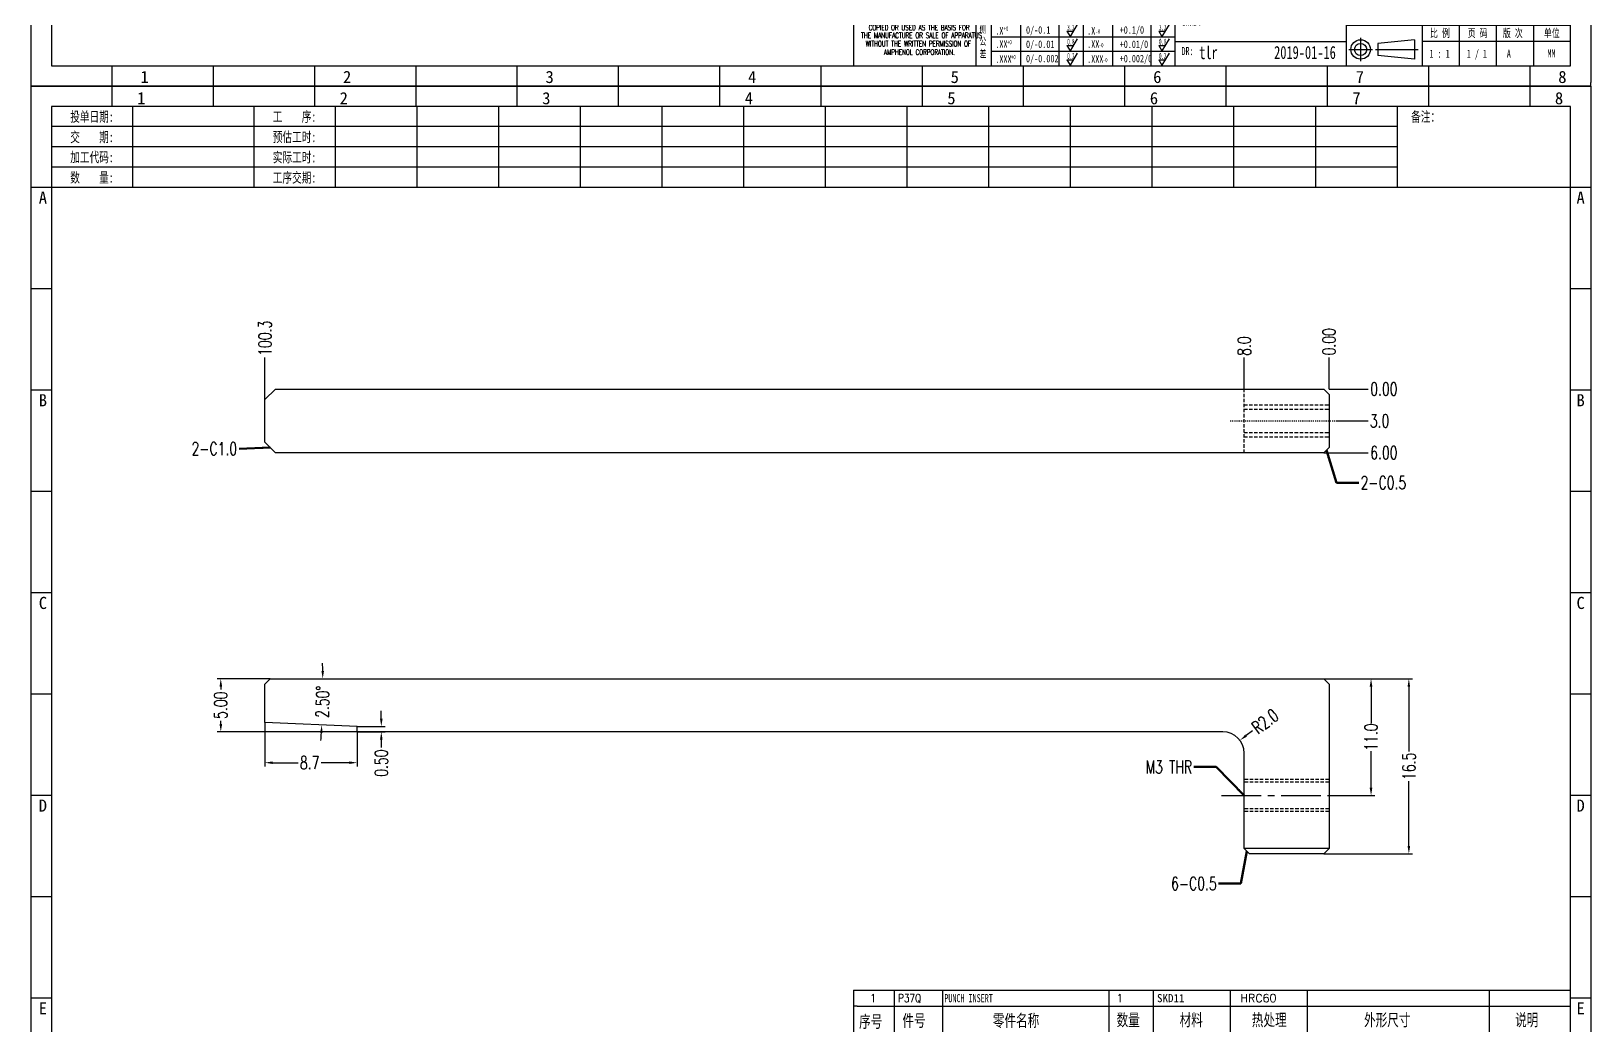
# Model space of a CAD drawing. Header units: millimetres. Extents: x -2852 to 5627, y -2271 to 1849.
# Drawn here: x -622.1 to -475.1, y -883.1 to -789.4 of the extents above; entities that cross this region are included whole.
import ezdxf
from ezdxf.enums import TextEntityAlignment as Align

# ---------------------------------------------------------------- set-up
doc = ezdxf.new("R2010")
doc.units = ezdxf.units.MM
doc.header["$PDSIZE"] = 3
doc.linetypes.add('CENTER2', pattern=[1.125, 0.75, -0.125, 0.125, -0.125])
doc.linetypes.add('DASHED2', pattern=[9.525, 6.35, -3.175])
for name, color, linetype in [('1', 7, 'Continuous'), ('11', 4, 'DASHED2'), ('41', 1, 'Continuous'), ('51', 1, 'CENTER2')]:
    doc.layers.add(name, color=color, linetype=linetype)
doc.styles.add('CH', font='仿宋_GB2312_0.ttf')
doc.styles.add('jet02', font='simplex.shx', dxfattribs={"width": 0.7})
doc.styles.add('SIMPLEX', font='SIMPLEX')
doc.styles.get("Standard").update_dxf_attribs({"font": '仿宋_GB2312_0.ttf', "width": 0.7})
doc.styles.add('TEXTSTYLE_1', font='TRIUMB.TTF')
doc.styles.add('TEXTSTYLE_2', font='TRIUM.TTF')
doc.styles.add('tk', font='', dxfattribs={"width": 0.7})
doc.styles.add('tk 2', font='仿宋_GB2312_0.ttf', dxfattribs={"width": 0.65})
doc.styles.add('tk 4', font='simplex.shx', dxfattribs={"width": 0.65, "bigfont": 'bigfont.shx'})
doc.styles.get('tk').set_extended_font_data('NSimSun')
doc.dimstyles.new('jet02', dxfattribs={"dimtxt": 3.5, "dimasz": 2.1, "dimexe": 1, "dimexo": 0, "dimgap": 0.5, "dimtad": 0, "dimtoh": 1, "dimdec": 3, "dimzin": 9, "dimdsep": 46, "dimtxsty": 'jet02', "dimcen": 0, "dimclrt": 256, "dimazin": 2, "dimtfac": 1, "dimtdec": 3, "dimtofl": 0, "dimtmove": 0, "dimatfit": 1, "dimfxl": 0, "dimarcsym": 0})

# ---------------------------------------------------------------- blocks, each defined once
blk = doc.blocks.new('A3-N')
at = {"layer": '1', "color": 1}
for p, q in [((0, 0), (0, 296.73)), ((0, 296.73), (420, 296.73)), ((21.82, 291.27), (21.82, 296.73)), ((49.09, 291.27), (49.09, 296.73)), ((76.36, 291.27), (76.36, 296.73)), ((103.64, 291.27), (103.64, 296.73)), ((103.64, 291.27), (103.64, 296.73)), ((103.64, 291.27), (103.64, 296.73)), ((130.91, 291.27), (130.91, 296.73)), ((158.18, 291.27), (158.18, 296.73)), ((185.45, 291.27), (185.45, 296.73)), ((212.73, 291.27), (212.73, 296.73)), ((240, 291.27), (240, 296.73)), ((267.27, 291.27), (267.27, 296.73)), ((294.55, 291.27), (294.55, 296.73)), ((321.82, 291.27), (321.82, 296.73)), ((349.09, 291.27), (349.09, 296.73)), ((376.36, 291.27), (376.36, 296.73)), ((403.64, 291.27), (403.64, 296.73)), ((420, 296.73), (420, 1)), ((5.45, 269.45), (0, 269.45)), ((420, 269.45), (414.55, 269.45)), ((5.45, 242.18), (0, 242.18)), ((420, 242.18), (414.55, 242.18)), ((5.45, 214.91), (0, 214.91)), ((420, 214.91), (414.55, 214.91)), ((5.45, 187.64), (0, 187.64)), ((420, 187.64), (414.55, 187.64)), ((5.45, 160.36), (0, 160.36)), ((420, 160.36), (414.55, 160.36)), ((5.45, 133.09), (0, 133.09)), ((420, 133.09), (414.55, 133.09)), ((5.45, 105.82), (0, 105.82)), ((420, 105.82), (414.55, 105.82)), ((5.45, 78.55), (0, 78.55)), ((420, 78.55), (414.55, 78.55)), ((5.45, 51.27), (0, 51.27)), ((420, 51.27), (414.55, 51.27)), ((222.45, 49.09), (221.45, 49.09)), ((221.45, 49.09), (221.45, 40.36)), ((222.45, 49.09), (414.55, 49.09)), ((232.36, 49.09), (232.36, 40.36)), ((245.45, 49.09), (245.45, 40.36)), ((290.18, 49.09), (290.18, 40.36)), ((302.18, 49.09), (302.18, 40.36)), ((322.91, 49.09), (322.91, 40.36)), ((343.64, 49.09), (343.64, 40.36)), ((392.73, 40.36), (392.73, 49.09)), ((258.55, 40.36), (258.55, 5.44)), ((266.45, 40.36), (266.45, 5.44)), ((276.78, 40.36), (276.78, 5.45)), ((291.18, 40.36), (291.18, 5.45)), ((301.51, 40.37), (301.51, 5.46)), ((308.01, 40.36), (308.01, 5.45)), ((354.09, 40.36), (354.09, 5.45)), ((308.01, 32.39), (258.55, 32.39)), ((308.01, 28.54), (258.55, 28.54)), ((414.55, 27.27), (308.01, 27.27)), ((5.45, 24), (0, 24)), ((308.01, 24.69), (258.55, 24.69)), ((420, 24), (414.55, 24)), ((308.01, 16.99), (258.55, 16.99)), ((354.09, 19.63), (308.01, 19.63)), ((308.01, 13.14), (258.55, 13.14)), ((414.55, 16.36), (354.09, 16.36)), ((374.55, 16.36), (374.55, 5.45)), ((384.55, 16.36), (384.55, 5.45)), ((394.55, 16.36), (394.55, 5.45)), ((404.55, 16.36), (404.55, 5.45)), ((308.01, 9.29), (258.55, 9.29)), ((308.01, 11.99), (354.09, 11.99)), ((372.51, 12.49), (362.69, 11.5)), ((362.69, 11.5), (362.69, 8.23)), ((372.51, 12.49), (372.51, 7.25)), ((414.55, 12), (374.55, 12)), ((21.82, 0), (21.82, 5.45)), ((49.09, 0), (49.09, 5.45)), ((76.36, 0), (76.36, 5.45)), ((103.64, 0), (103.64, 5.45)), ((130.91, 0), (130.91, 5.45)), ((158.18, 0), (158.18, 5.45)), ((185.45, 0), (185.45, 5.45)), ((212.73, 0), (212.73, 5.45)), ((240, 0), (240, 5.45)), ((267.27, 0), (267.27, 5.45)), ((294.55, 0), (294.55, 5.45)), ((321.82, 0), (321.82, 5.45)), ((349.09, 0), (349.09, 5.45)), ((372.51, 7.25), (362.69, 8.23)), ((376.36, 0), (376.36, 5.45)), ((403.64, 0), (403.64, 5.45)), ((1, 0), (0, 0)), ((420, 0), (1, 0)), ((420, 0), (420, 1))]:
    blk.add_line(p, q, dxfattribs=at)
at = {"layer": '1'}
for p, q in [((414.55, 278.18), (414.55, 284.73)), ((221.45, 40.36), (221.45, 5.45)), ((221.45, 40.36), (414.55, 40.36)), ((221.45, 40.36), (414.55, 40.36)), ((254.41, 40.36), (254.41, 5.45)), ((283.28, 40.36), (283.28, 5.45)), ((308.01, 36.24), (258.55, 36.24)), ((222.08, 28.67), (254.12, 28.67)), ((308.01, 20.84), (254.41, 20.84))]:
    blk.add_line(p, q, dxfattribs=at)
at = {"layer": '1', "color": 1, "ltscale": 0.05}
for p, q in [((278.93, 34.04), (279.79, 32.56)), ((278.93, 34.04), (280.65, 34.04)), ((281.68, 35.84), (279.79, 32.56)), ((303.66, 34.05), (304.52, 32.56)), ((303.66, 34.05), (305.38, 34.05)), ((306.41, 35.84), (304.52, 32.56)), ((278.93, 30.19), (279.79, 28.71)), ((278.93, 30.19), (280.65, 30.19)), ((281.68, 31.99), (279.79, 28.71)), ((303.66, 30.2), (305.38, 30.2)), ((303.66, 30.2), (304.52, 28.71)), ((306.41, 31.99), (304.52, 28.71)), ((278.93, 26.34), (279.79, 24.86)), ((278.93, 26.34), (280.65, 26.34)), ((281.68, 28.14), (279.79, 24.86)), ((303.66, 26.35), (304.52, 24.86)), ((303.66, 26.35), (305.38, 26.35)), ((306.41, 28.14), (304.52, 24.86)), ((278.93, 22.49), (280.65, 22.49)), ((278.93, 22.49), (279.79, 21.01)), ((281.68, 24.29), (279.79, 21.01)), ((303.66, 22.5), (305.38, 22.5)), ((303.66, 22.5), (304.52, 21.01)), ((306.41, 24.29), (304.52, 21.01)), ((278.93, 18.66), (279.79, 17.17)), ((278.93, 18.66), (280.65, 18.66)), ((281.68, 20.45), (279.79, 17.17)), ((303.66, 18.66), (304.52, 17.18)), ((303.66, 18.66), (305.38, 18.66)), ((306.41, 20.46), (304.52, 17.18)), ((278.93, 14.81), (280.65, 14.81)), ((278.93, 14.81), (279.79, 13.32)), ((281.68, 16.6), (279.79, 13.32)), ((281.68, 12.75), (279.79, 9.47)), ((303.66, 14.81), (305.38, 14.81)), ((303.66, 14.81), (304.52, 13.33)), ((306.41, 16.61), (304.52, 13.33)), ((306.41, 12.76), (304.52, 9.48)), ((278.93, 10.96), (279.79, 9.47)), ((278.93, 10.96), (280.65, 10.96)), ((281.68, 8.9), (279.79, 5.62)), ((303.66, 10.96), (304.52, 9.48)), ((303.66, 10.96), (305.38, 10.96)), ((306.41, 8.91), (304.52, 5.63)), ((278.93, 7.11), (279.79, 5.62)), ((278.93, 7.11), (280.65, 7.11)), ((303.66, 7.11), (305.38, 7.11)), ((303.66, 7.11), (304.52, 5.63))]:
    blk.add_line(p, q, dxfattribs=at)
at = {"layer": '1', "color": 1, "ltscale": 0.1}
for p, q in [((358.01, 13.02), (358.01, 6.71)), ((354.86, 9.87), (361.17, 9.87)), ((362.03, 9.87), (373.54, 9.87))]:
    blk.add_line(p, q, dxfattribs=at)
at = {"layer": '1'}
blk.add_lwpolyline([(221.45, 5.45), (414.55, 5.45), (414.55, 291.27), (5.45, 291.27), (5.45, 5.45), (414.55, 5.45)], dxfattribs=at)
at = {"layer": '1', "color": 7, "linetype": 'Continuous', "const_width": 0.123}
blk.add_lwpolyline([(223.11, 34.74), (252.6, 34.76)], dxfattribs=at)
at = {"layer": '1', "color": 1}
for radius in [2.62, 1.64]:
    blk.add_circle((358.01, 9.87), radius, dxfattribs=at)
at = {"layer": '41'}
for p, q in [((27.27, 291.27), (27.27, 269.45)), ((60, 291.27), (60, 269.45)), ((81.82, 291.27), (81.82, 269.45)), ((103.82, 291.27), (103.82, 269.45)), ((125.82, 291.27), (125.82, 269.45)), ((147.82, 291.27), (147.82, 269.45)), ((169.82, 291.27), (169.82, 269.45)), ((191.82, 291.27), (191.82, 269.45)), ((213.82, 291.27), (213.82, 269.45)), ((235.82, 291.27), (235.82, 269.45)), ((257.82, 291.27), (257.82, 269.45)), ((279.82, 291.27), (279.82, 269.45)), ((301.82, 291.27), (301.82, 269.45)), ((323.82, 291.27), (323.82, 269.45)), ((345.82, 291.27), (345.82, 269.45)), ((367.82, 291.27), (367.82, 269.45)), ((367.82, 285.82), (5.45, 285.82)), ((367.82, 280.36), (5.45, 280.36)), ((367.82, 274.91), (5.45, 274.91)), ((414.55, 269.45), (5.45, 269.45))]:
    blk.add_line(p, q, dxfattribs=at)
at = {"layer": '1', "color": 1}
for s, p in [('1', (29.64, 295.11)), ('2', (84.18, 295.11)), ('3', (138.73, 295.11)), ('4', (193.27, 295.11)), ('5', (247.82, 295.11)), ('6', (302.36, 295.11)), ('7', (356.91, 295.11)), ('8', (411.45, 295.11)), ('1', (30.53, 4.11)), ('2', (85.08, 4.11)), ('3', (139.62, 4.11)), ('4', (194.17, 4.11)), ('5', (248.72, 4.11)), ('6', (303.26, 4.11)), ('7', (357.81, 4.11)), ('8', (412.35, 4.11))]:
    blk.add_text(s, height=3.27, dxfattribs=at).set_placement(p, align=Align.TOP_CENTER)
at = {"layer": '1', "style": 'tk', "width": 0.7}
for s, p in [('投单日期:', (16.36, 288.55)), ('工    序:', (70.91, 288.55)), ('备注：', (375.51, 288.55)), ('交    期:', (16.36, 283.09)), ('预估工时:', (70.91, 283.09)), ('加工代码:', (16.36, 277.64)), ('实际工时:', (70.91, 277.64)), ('数    量:', (16.36, 272.18)), ('工序交期:', (70.91, 272.18))]:
    blk.add_text(s, height=2.727, dxfattribs=at).set_placement(p, align=Align.MIDDLE)
at = {"layer": '1', "color": 1}
for s, p in [('A', (2.04, 268.36)), ('B', (2.04, 213.82)), ('C', (2.04, 159.27)), ('D', (2.04, 104.73)), ('E', (2.04, 50.18))]:
    blk.add_text(s, height=3.27, dxfattribs=at).set_placement(p, align=Align.TOP_LEFT)
for s, p in [('A', (418.37, 268.36)), ('B', (418.37, 213.82)), ('C', (418.37, 159.27)), ('D', (418.37, 104.73)), ('E', (418.37, 50.18))]:
    blk.add_text(s, height=3.27, dxfattribs=at).set_placement(p, align=Align.TOP_RIGHT)
at = {"layer": '1', "color": 1, "style": 'tk 2', "width": 0.7}
for s, height, p in [('序号', 3.273, (222.96, 43.34)), ('件号', 3.273, (234.62, 43.61)), ('零件名称', 3.273, (258.97, 43.61)), ('数量', 3.273, (292.3, 43.78)), ('材料', 3.273, (309.27, 43.78)), ('热处理', 3.273, (328.71, 43.78)), ('外形尺寸', 3.273, (358.94, 43.78)), ('说明', 3.273, (399.61, 43.78)), ('料号：', 2.182, (309.77, 37.46)), ('名称：', 3.273, (355.52, 35.79)), ('图号：', 3.273, (355.52, 22.7)), ('比 例', 2.182, (376.69, 13.18)), ('页 码', 2.182, (386.85, 13.18)), ('版 次', 2.182, (396.31, 13.18)), ('单位', 2.182, (407.35, 13.18))]:
    blk.add_text(s, height=height, dxfattribs=at).set_placement(p)
at = {"layer": '1', "color": 7, "linetype": 'Continuous', "style": 'TEXTSTYLE_1'}
blk.add_text('Amphenol JET', height=2.7, dxfattribs=at).set_placement((223.96, 35.61))
at = {"layer": '1', "color": 7, "linetype": 'Continuous'}
for s, height, style, width, p in [('A Division of Amphenol Corporation', 1.5, 'TEXTSTYLE_2', 0.7, (224.64, 32.29)), ('HangZhou Amphenol JET Interconnect Technology co.,ltd ', 1.2, 'TEXTSTYLE_2', 0.6, (222.47, 29.36)), ('THESE DRAWINGS AND SPECIFICATIONS', 1.5, 'tk 4', 0.6, (224.73, 23.52)), ('ARE THE PROPERTY OF', 1.5, 'tk 4', 0.6, (230.45, 21.35)), ('AND SHALL NOT BE REPRODUCED OR', 1.5, 'tk 4', 0.6, (225.95, 17.17)), ('AMPHENOL CORPORATION', 1.5, 'tk 4', 0.6, (230.04, 19.27)), ('THE MANUFACTURE OR SALE OF APPARATUS', 1.5, 'tk 4', 0.6, (223.5, 12.92)), ('COPIED OR USED AS THE BASIS FOR', 1.5, 'tk 4', 0.6, (225.54, 15.02)), ('WITHOUT THE WRITTEN PERMISSION OF', 1.5, 'tk 4', 0.6, (224.73, 10.67)), ('AMPHENOL CORPORATION.', 1.5, 'tk 4', 0.6, (229.63, 8.4))]:
    blk.add_text(s, height=height, dxfattribs=dict(at, style=style, width=width)).set_placement(p)
at = {"layer": '1', "color": 1, "style": 'tk 2', "width": 0.7}
for s, p in [('X.', (259.64, 34.37)), ('%%P0.2', (267.9, 34.37)), ('X.', (284.37, 34.37)), ('%%P1%%D', (293.12, 34.37)), ('.X', (259.64, 30.28)), ('%%P0.1', (267.9, 30.52)), ('.X', (284.37, 30.28)), ('%%P0.5%%D', (293.12, 30.52)), ('.XX', (259.64, 26.71)), ('%%P0.01', (267.9, 26.67)), ('.XX', (284.37, 26.71)), ('%%P0.1%%D', (293.12, 26.67)), ('.XXX', (259.64, 22.68)), ('%%P0.002', (267.9, 22.82)), ('.XXX', (284.37, 22.68)), ('%%P0.01%%D', (293.12, 22.82)), ('X.', (259.64, 18.97)), ('0/-0.2', (267.9, 18.97)), ('X.', (284.37, 18.97)), ('+0.2/0', (293.12, 18.97)), ('.X', (259.64, 14.88)), ('0/-0.1', (267.9, 15.12)), ('.X', (284.37, 14.88)), ('+0.1/0', (293.12, 15.12)), ('.XX', (259.64, 11.31)), ('0/-0.01', (267.9, 11.27)), ('0/-0.002', (267.9, 7.42)), ('.XX', (284.37, 11.31)), ('+0.01/0', (293.12, 11.27)), ('+0.002/0', (293.12, 7.42)), ('.XXX', (259.64, 7.28)), ('.XXX', (284.37, 7.28))]:
    blk.add_text(s, height=2, dxfattribs=at).set_placement(p, align=Align.MIDDLE_LEFT)
at = {"layer": '1', "color": 1, "ltscale": 0.05, "style": 'tk 2', "width": 0.5}
for s, p in [('6.3', (279.01, 34.26)), ('6.3', (303.74, 34.27)), ('3.2', (279.01, 30.41)), ('3.2', (303.74, 30.42)), ('0.8', (279.01, 26.56)), ('0.8', (303.74, 26.57)), ('0.2', (279.01, 22.71)), ('0.2', (303.74, 22.72)), ('6.3', (279.01, 18.87)), ('6.3', (303.74, 18.88)), ('3.2', (279.01, 15.02)), ('0.8', (279.01, 11.17)), ('3.2', (303.74, 15.03)), ('0.8', (303.74, 11.18)), ('0.2', (279.01, 7.32)), ('0.2', (303.74, 7.33))]:
    blk.add_text(s, height=1.6, dxfattribs=at).set_placement(p)
at = {"layer": '1', "style": 'tk 2', "width": 0.7}
for s, p in [('APPD:', (309.77, 24.21)), ('CHKD:', (309.77, 16.27)), ('DR:', (309.77, 8.35))]:
    blk.add_text(s, height=2.182, dxfattribs=at).set_placement(p)
at = {"layer": '1', "color": 7, "style": 'tk 2', "width": 0.7}
blk.add_text('MM', height=2.182, dxfattribs=at).set_placement((408.31, 7.75))
at = {"layer": '1', "color": 1, "ltscale": 0.05, "char_height": 1.5, "width": 6.3627, "attachment_point": 1, "style": 'tk 2'}
for s, insert in [('尺  寸', (260.31, 39.25)), ('公  差', (268.17, 39.25)), ('粗糙度', (277.98, 39.25)), ('尺  寸', (285.2, 39.25)), ('公  差', (293.18, 39.25)), ('粗糙度', (302.71, 39.26))]:
    blk.add_mtext(s, dxfattribs=dict(at, insert=insert))
at = {"layer": '1', "ltscale": 0.05, "char_height": 2, "width": 2.5195, "attachment_point": 1, "style": 'tk 2'}
for s, insert in [('一般公差', (255.39, 36.11)), ('单侧公差', (255.39, 19.71))]:
    blk.add_mtext(s, dxfattribs=dict(at, insert=insert))
at = {"layer": '1', "color": 1, "ltscale": 0.05, "char_height": 1.2, "width": 5.1396, "attachment_point": 1, "line_spacing_factor": 0.8, "style": 'tk 2'}
for s, insert in [('+0', (261.58, 20.13)), ('-0', (286.31, 19.33)), ('+0', (261.88, 16.09)), ('-0', (286.61, 15.29)), ('+0', (262.79, 12.45)), ('+0', (263.87, 8.44)), ('-0', (287.51, 11.65)), ('-0', (288.59, 7.64))]:
    blk.add_mtext(s, dxfattribs=dict(at, insert=insert))
at = {"layer": '1', "style": 'tk 2', "width": 0.7}
for tag, p in [('PATR-NO1', (309.84, 32.96)), ('TITLE', (365.74, 30.9)), ('PATR-NO2', (309.84, 27.81)), ('DWG-NO:', (366.54, 18.14))]:
    blk.add_attdef(tag, p, '', height=3.27, dxfattribs=at)
at = {"layer": '1', "color": 1, "style": 'tk 2', "width": 0.7}
for tag, p in [('DRAW', (314.55, 7.27)), ('DATE', (334.72, 7.32))]:
    blk.add_attdef(tag, p, '', height=3.49, dxfattribs=at)
at = {"layer": '1', "style": 'tk 2', "width": 0.7}
for tag, p in [('SCALE', (376.55, 8.73)), ('SHEET', (386.6, 8.72)), ('REV', (397.38, 8.73))]:
    blk.add_attdef(tag, text='', height=2.18, dxfattribs=at).set_placement(p, align=Align.MIDDLE_LEFT)
blk = doc.blocks.new('FB3')
at = {"layer": '1', "color": 1}
for p, q in [((0, 4.36), (193.09, 4.36)), ((0, 4.36), (0, 0)), ((10.91, 4.36), (10.91, 0)), ((24, 4.36), (24, 0)), ((68.73, 4.36), (68.73, 0)), ((80.73, 4.36), (80.73, 0)), ((101.45, 4.36), (101.45, 0)), ((122.18, 4.36), (122.18, 0)), ((171.27, 0), (171.27, 4.36))]:
    blk.add_line(p, q, dxfattribs=at)
at = {"layer": '1'}
for tag, style, p in [('ITEM', 'SIMPLEX', (4.36, 2.18)), ('PARTNO', 'SIMPLEX', (12, 2.18)), ('QTY', 'SIMPLEX', (74.18, 2.18)), ('MATL', 'CH', (81.72, 2.18)), ('FINISH', 'SIMPLEX', (104.17, 2.18)), ('SPEC', 'SIMPLEX', (130.91, 2.18)), ('REMARK', 'SIMPLEX', (174.06, 2.18))]:
    blk.add_attdef(tag, text='', height=2.18, dxfattribs=dict(at, style=style)).set_placement(p, align=Align.MIDDLE_LEFT)
at = {"layer": '1', "style": 'tk', "width": 0.7}
blk.add_attdef('DIE', text='', height=2.18, dxfattribs=at).set_placement((24.43, 2.18), align=Align.MIDDLE_LEFT)
blk = doc.blocks.new('*D2951')
at = {"layer": '41', "ltscale": 0.05}
blk.add_line((415.4, -3275.51), (419.09, -3275.51), dxfattribs=at)
at = {"layer": 'Defpoints', "color": 0, "ltscale": 0.05}
for p in [(415.4, -3275.51), (415.4, -3275.51), (419.09, -3275.51)]:
    blk.add_point(p, dxfattribs=at)
at = {"layer": '41', "ltscale": 0.05, "insert": (420.57, -3275.51), "char_height": 1.225, "attachment_point": 5, "style": 'jet02'}
blk.add_mtext('0.00', dxfattribs=at)
blk = doc.blocks.new('*D2952')
at = {"layer": '41', "ltscale": 0.05}
blk.add_line((414.9, -3281.51), (419.09, -3281.51), dxfattribs=at)
at = {"layer": 'Defpoints', "color": 0, "ltscale": 0.05}
for p in [(415.4, -3275.51), (414.9, -3281.51), (419.09, -3281.51)]:
    blk.add_point(p, dxfattribs=at)
at = {"layer": '41', "ltscale": 0.05, "insert": (420.57, -3281.51), "char_height": 1.225, "attachment_point": 5, "style": 'jet02'}
blk.add_mtext('6.00', dxfattribs=at)
blk = doc.blocks.new('*D2953')
at = {"layer": '41', "ltscale": 0.05}
blk.add_line((416.11, -3278.51), (419.09, -3278.51), dxfattribs=at)
at = {"layer": 'Defpoints', "color": 0, "ltscale": 0.05}
for p in [(415.4, -3275.51), (416.11, -3278.51), (419.09, -3278.51)]:
    blk.add_point(p, dxfattribs=at)
at = {"layer": '41', "ltscale": 0.05, "insert": (420.16, -3278.51), "char_height": 1.225, "attachment_point": 5, "style": 'jet02'}
blk.add_mtext('3.0', dxfattribs=at)
blk = doc.blocks.new('*D2954')
at = {"layer": '41', "ltscale": 0.05}
blk.add_line((415.4, -3275.51), (415.4, -3272.54), dxfattribs=at)
at = {"layer": 'Defpoints', "color": 0, "ltscale": 0.05}
for p in [(415.4, -3272.54), (415.4, -3275.51), (415.4, -3275.51)]:
    blk.add_point(p, dxfattribs=at)
at = {"layer": '41', "ltscale": 0.05, "insert": (415.4, -3271.06), "char_height": 1.225, "attachment_point": 5, "rotation": 90, "style": 'jet02'}
blk.add_mtext('0.00', dxfattribs=at)
blk = doc.blocks.new('*D2955')
at = {"layer": '41', "ltscale": 0.05}
blk.add_line((315.1, -3276.51), (315.1, -3272.54), dxfattribs=at)
at = {"layer": 'Defpoints', "color": 0, "ltscale": 0.05}
for p in [(315.1, -3272.54), (315.1, -3276.51), (415.4, -3275.51)]:
    blk.add_point(p, dxfattribs=at)
at = {"layer": '41', "ltscale": 0.05, "insert": (315.1, -3270.73), "char_height": 1.225, "attachment_point": 5, "rotation": 90, "style": 'jet02'}
blk.add_mtext('100.3', dxfattribs=at)
blk = doc.blocks.new('*D2956')
at = {"layer": '41', "ltscale": 0.05}
blk.add_line((407.4, -3275.51), (407.4, -3272.54), dxfattribs=at)
at = {"layer": 'Defpoints', "color": 0, "ltscale": 0.05}
for p in [(407.4, -3272.54), (407.4, -3275.51), (415.4, -3275.51)]:
    blk.add_point(p, dxfattribs=at)
at = {"layer": '41', "ltscale": 0.05, "insert": (407.4, -3271.47), "char_height": 1.225, "attachment_point": 5, "rotation": 90, "style": 'jet02'}
blk.add_mtext('8.0', dxfattribs=at)
blk = doc.blocks.new('*D2957')
at = {"layer": '41', "ltscale": 0.05}
for p, q in [((414.9, -3302.8), (423.27, -3302.8)), ((422.92, -3303.54), (422.92, -3309.65)), ((422.92, -3318.57), (422.92, -3312.45)), ((414.9, -3319.3), (423.27, -3319.3))]:
    blk.add_line(p, q, dxfattribs=at)
for points in [[(422.8, -3303.54), (423.04, -3303.54), (422.92, -3302.8)], [(422.8, -3318.57), (423.04, -3318.57), (422.92, -3319.3)]]:
    blk.add_solid(points, dxfattribs=at)
at = {"layer": 'Defpoints', "color": 0, "ltscale": 0.05}
for p in [(414.9, -3302.8), (414.9, -3319.3), (422.92, -3319.3)]:
    blk.add_point(p, dxfattribs=at)
at = {"layer": '41', "ltscale": 0.05, "insert": (422.92, -3311.05), "char_height": 1.225, "attachment_point": 5, "rotation": 90, "style": 'jet02'}
blk.add_mtext('16.5', dxfattribs=at)
blk = doc.blocks.new('*D2958')
at = {"layer": '41', "ltscale": 0.05}
for p, q in [((414.9, -3302.8), (419.71, -3302.8)), ((419.36, -3303.54), (419.36, -3306.98)), ((419.36, -3313.07), (419.36, -3309.62)), ((415.4, -3313.8), (419.71, -3313.8))]:
    blk.add_line(p, q, dxfattribs=at)
for points in [[(419.23, -3303.54), (419.48, -3303.54), (419.36, -3302.8)], [(419.23, -3313.07), (419.48, -3313.07), (419.36, -3313.8)]]:
    blk.add_solid(points, dxfattribs=at)
at = {"layer": 'Defpoints', "color": 0, "ltscale": 0.05}
for p in [(414.9, -3302.8), (419.36, -3302.8), (415.4, -3313.8)]:
    blk.add_point(p, dxfattribs=at)
at = {"layer": '41', "ltscale": 0.05, "insert": (419.36, -3308.3), "char_height": 1.225, "attachment_point": 5, "rotation": 90, "style": 'jet02'}
blk.add_mtext('11.0', dxfattribs=at)
blk = doc.blocks.new('*D2959')
at = {"layer": '41', "ltscale": 0.05}
blk.add_line((408.17, -3307.72), (407.58, -3308.16), dxfattribs=at)
blk.add_solid([(407.51, -3308.06), (407.66, -3308.26), (407, -3308.6)], dxfattribs=at)
at = {"layer": 'Defpoints', "color": 0, "ltscale": 0.05}
for p in [(407, -3308.6), (405.4, -3309.8)]:
    blk.add_point(p, dxfattribs=at)
at = {"layer": '41', "ltscale": 0.05, "insert": (409.37, -3306.82), "char_height": 1.225, "attachment_point": 5, "rotation": 36.9021, "style": 'jet02'}
blk.add_mtext('R2.0', dxfattribs=at)
blk = doc.blocks.new('*D2960')
at = {"layer": '41', "ltscale": 0.05}
for p, q in [((326.07, -3306.57), (326.07, -3305.83)), ((323.8, -3307.3), (326.42, -3307.3)), ((323.8, -3307.8), (326.42, -3307.8)), ((326.07, -3308.54), (326.07, -3309.27))]:
    blk.add_line(p, q, dxfattribs=at)
for points in [[(325.95, -3306.57), (326.19, -3306.57), (326.07, -3307.3)], [(325.95, -3308.54), (326.19, -3308.54), (326.07, -3307.8)]]:
    blk.add_solid(points, dxfattribs=at)
at = {"layer": 'Defpoints', "color": 0, "ltscale": 0.05}
for p in [(323.8, -3307.3), (323.8, -3307.8), (326.07, -3307.8)]:
    blk.add_point(p, dxfattribs=at)
at = {"layer": '41', "ltscale": 0.05, "insert": (326.07, -3310.75), "char_height": 1.225, "attachment_point": 5, "rotation": 90, "style": 'jet02'}
blk.add_mtext('0.50', dxfattribs=at)
blk = doc.blocks.new('*D2961')
at = {"layer": '41', "ltscale": 0.05}
for p, q in [((315.1, -3306.92), (315.1, -3311.06)), ((323.8, -3307.8), (323.8, -3311.06)), ((315.83, -3310.71), (318.24, -3310.71)), ((323.06, -3310.71), (320.39, -3310.71))]:
    blk.add_line(p, q, dxfattribs=at)
for points in [[(315.83, -3310.59), (315.83, -3310.83), (315.1, -3310.71)], [(323.06, -3310.59), (323.06, -3310.83), (323.8, -3310.71)]]:
    blk.add_solid(points, dxfattribs=at)
at = {"layer": 'Defpoints', "color": 0, "ltscale": 0.05}
for p in [(315.1, -3306.92), (323.8, -3307.8), (315.1, -3310.71)]:
    blk.add_point(p, dxfattribs=at)
at = {"layer": '41', "ltscale": 0.05, "insert": (319.32, -3310.71), "char_height": 1.225, "attachment_point": 5, "style": 'jet02'}
blk.add_mtext('8.7', dxfattribs=at)
blk = doc.blocks.new('*D2962')
at = {"layer": '41', "ltscale": 0.05}
for p, q in [((315.6, -3302.8), (310.59, -3302.8)), ((310.94, -3303.54), (310.94, -3303.82)), ((310.94, -3307.07), (310.94, -3306.78)), ((323.8, -3307.8), (310.59, -3307.8))]:
    blk.add_line(p, q, dxfattribs=at)
for points in [[(310.82, -3303.54), (311.07, -3303.54), (310.94, -3302.8)], [(310.82, -3307.07), (311.07, -3307.07), (310.94, -3307.8)]]:
    blk.add_solid(points, dxfattribs=at)
at = {"layer": 'Defpoints', "color": 0, "ltscale": 0.05}
for p in [(310.94, -3302.8), (315.6, -3302.8), (323.8, -3307.8)]:
    blk.add_point(p, dxfattribs=at)
at = {"layer": '41', "ltscale": 0.05, "insert": (310.94, -3305.3), "char_height": 1.225, "attachment_point": 5, "rotation": 90, "style": 'jet02'}
blk.add_mtext('5.00', dxfattribs=at)
blk = doc.blocks.new('*D2963')
at = {"layer": '41', "ltscale": 0.05}
for start, end in [(0.4219, 0.8438), (356.6562, 357.0781)]:
    blk.add_arc((220.73, -3302.8), 99.82, start, end, dxfattribs=at)
for points in [[(320.67, -3302.07), (320.43, -3302.07), (320.55, -3302.8)], [(320.3, -3307.88), (320.54, -3307.9), (320.46, -3307.16)]]:
    blk.add_solid(points, dxfattribs=at)
at = {"layer": 'Defpoints', "color": 0, "ltscale": 0.05}
for p in [(315.6, -3302.8), (414.9, -3302.8), (320.51, -3305.71), (315.1, -3306.92), (323.8, -3307.3)]:
    blk.add_point(p, dxfattribs=at)
at = {"layer": '41', "ltscale": 0.05, "insert": (320.53, -3304.98), "char_height": 1.225, "attachment_point": 5, "rotation": 88.75, "style": 'jet02'}
blk.add_mtext('2.50°', dxfattribs=at)

msp = doc.modelspace()

# ---------------------------------------------------------------- linework, layer by layer
at = {"layer": '1', "ltscale": 0.05}
msp.add_line((-499.812, -866.3723), (-507.812, -866.3723), dxfattribs=at)
msp.add_lwpolyline([(-499.812, -823.5829), (-499.812, -828.5829), (-500.312, -829.0829), (-599.112, -829.0829), (-600.112, -828.0829), (-600.112, -824.0829), (-599.112, -823.0829), (-500.312, -823.0829)], close=True, dxfattribs=at)
msp.add_lwpolyline([(-500.312, -866.8723), (-507.312, -866.8723), (-507.812, -866.3723), (-507.812, -857.3723, 0.41421356), (-509.812, -855.3723), (-591.412, -855.3723), (-591.412, -854.8723), (-600.112, -854.4924), (-600.112, -850.8723), (-599.612, -850.3723), (-500.312, -850.3723), (-499.812, -850.8723), (-499.812, -866.3723)], format="xyb", close=True, dxfattribs=at)
at = {"layer": '11', "ltscale": 0.05}
for p, q in [((-507.812, -829.0829), (-507.812, -823.0829)), ((-507.812, -824.9829), (-499.812, -824.9829)), ((-507.812, -827.1829), (-499.812, -827.1829))]:
    msp.add_line(p, q, dxfattribs=at)
at = {"layer": '11', "color": 3, "ltscale": 0.05}
for p, q in [((-507.812, -824.5829), (-499.812, -824.5829)), ((-507.812, -827.5829), (-499.812, -827.5829))]:
    msp.add_line(p, q, dxfattribs=at)
at = {"layer": '11', "ltscale": 0.05}
for points in [[(-499.812, -859.8723), (-507.812, -859.8723)], [(-499.812, -860.1223), (-507.812, -860.1223)], [(-499.812, -862.6223), (-507.812, -862.6223)], [(-499.812, -862.8723), (-507.812, -862.8723)]]:
    msp.add_lwpolyline(points, dxfattribs=at)
at = {"layer": '51', "ltscale": 0.05}
msp.add_line((-509.1301, -826.0829), (-499.0945, -826.0829), dxfattribs=at)
at = {"layer": '51', "ltscale": 5}
msp.add_lwpolyline([(-509.9484, -861.3723), (-498.5171, -861.3723)], dxfattribs=at)

# ---------------------------------------------------------------- block references
at = {"layer": '1', "ltscale": 0.05, "xscale": 0.3500000000000227, "yscale": 0.3500000000000227, "zscale": 0.3500000000000227}
for p, values in [((-622.1366, -794.549), {'DWG-NO:': 'CMY1000A-P37P', 'TITLE': '冲模镶件', 'REV': 'A', 'SHEET': '1 / 1', 'DRAW': 'tlr', 'DATE': '2019-01-16', 'PATR-NO1': 'XCede HDU2 3PR SHIELD A', 'PATR-NO2': '959-3EA4-A22', 'SCALE': '1 : 1'}), ((-622.1366, -898.4035), {'DWG-NO:': 'CMY1000A-P37Q', 'TITLE': '冲模镶件', 'REV': 'A', 'SHEET': '1 / 1', 'DRAW': 'tlr', 'DATE': '2019-01-16', 'PATR-NO1': 'XCede HDU2 3PR SHIELD A', 'PATR-NO2': '959-3EA4-A22', 'SCALE': '1 : 1'})]:
    msp.add_blockref('A3-N', p, dxfattribs=at).add_auto_attribs(values)
at = {"layer": '1', "ltscale": 0.05}
ref = msp.add_blockref('FB3', (-544.6275, -881.2217), dxfattribs=dict(at, xscale=0.3500000000000227, yscale=0.3500000000000227, zscale=0.3500000000000227))
ref.add_attrib('PARTNO', 'P37Q', dxfattribs={"height": 0.76364, "style": 'SIMPLEX', "width": 0.8}).set_placement((-540.4275, -880.4581), align=Align.MIDDLE_LEFT)
ref.add_attrib('ITEM', '1', dxfattribs={"height": 0.7636, "style": 'SIMPLEX'}).set_placement((-543.1002, -880.4581), align=Align.MIDDLE_LEFT)
ref.add_attrib('DIE', 'PUNCH INSERT', dxfattribs={"height": 0.763636, "style": 'tk', "width": 0.7}).set_placement((-536.0769, -880.4581), align=Align.MIDDLE_LEFT)
ref.add_attrib('QTY', '1', dxfattribs={"height": 0.7636, "style": 'SIMPLEX'}).set_placement((-519.8476, -880.4581), align=Align.MIDDLE_LEFT)
ref.add_attrib('MATL', 'SKD11', dxfattribs={"height": 0.76364, "style": 'CH'}).set_placement((-516.0269, -880.4581), align=Align.MIDDLE_LEFT)
ref.add_attrib('FINISH', 'HRC60', dxfattribs={"height": 0.76364, "style": 'SIMPLEX'}).set_placement((-508.167, -880.4581), align=Align.MIDDLE_LEFT)

# ---------------------------------------------------------------- texts
at = {"layer": '41', "ltscale": 0.05, "char_height": 1.225, "style": 'jet02'}
for s, insert, attachment_point in [('2-C1.0', (-602.7246, -828.7019), 6), ('2-C0.5', (-496.8347, -831.9082), 4), ('M3 THR', (-512.7146, -858.6824), 6), ('6-C0.5', (-510.399, -869.6617), 6)]:
    msp.add_mtext(s, dxfattribs=dict(at, insert=insert, attachment_point=attachment_point))

# ---------------------------------------------------------------- dimensions: what is measured, and where the dimension line sits
at = {"layer": '41', "ltscale": 0.05}
for feature_location, offset, dtype, origin, override, picture, middle, set_off in [((-600.112, -824.0829), (0, 3.9719), 1, (-499.812, -823.0829), {"dimscale": 0.35, "dimtoh": 0, "dimdec": 1, "dimzin": 1, "dimclrd": 256, "dimclre": 256, "dimadec": 1, "dimazin": 0, "dimatfit": 3, "dimlwd": 65535, "dimlwe": 65535}, '*D2955', (-600.112, -818.3027), (-915.2077, 2452.4298)), ((-499.8119762059, -823.0829382557), (0, 2.9719478246), 1, (-499.8119762059, -823.0829382557), {"dimscale": 0.35, "dimtoh": 0, "dimdec": 2, "dimzin": 1, "dimclrd": 256, "dimclre": 256, "dimazin": 0, "dimatfit": 3, "dimlwd": 65535, "dimlwe": 65535}, '*D2954', (-499.8119762059, -818.6293237644), (-915.2077048823, 2452.4298167741)), ((-507.812, -823.0829), (0, 2.9719), 1, (-499.812, -823.0829), {"dimscale": 0.35, "dimtoh": 0, "dimdec": 1, "dimzin": 1, "dimclrd": 256, "dimclre": 256, "dimadec": 1, "dimazin": 0, "dimatfit": 3, "dimlwd": 65535, "dimlwe": 65535}, '*D2956', (-507.812, -819.0377), (-915.2077, 2452.4298)), ((-500.312, -829.0829), (4.1894, 0), 0, (-499.812, -823.0829), {"dimscale": 0.35, "dimtoh": 0, "dimdec": 2, "dimzin": 1, "dimclrd": 256, "dimclre": 256, "dimazin": 0, "dimatfit": 3, "dimlwd": 65535, "dimlwe": 65535}, '*D2952', (-494.6409, -829.0829), (-915.2077, 2452.4298)), ((-499.8119762059, -823.0829382557), (3.6893982774, 0), 0, (-499.8119762059, -823.0829382557), {"dimscale": 0.35, "dimtoh": 0, "dimdec": 2, "dimzin": 1, "dimclrd": 256, "dimclre": 256, "dimazin": 0, "dimatfit": 3, "dimlwd": 65535, "dimlwe": 65535}, '*D2951', (-494.6409112619, -823.0829382557), (-915.2077048823, 2452.4298167741)), ((-499.0945, -826.0829), (2.9719, 0), 0, (-499.812, -823.0829), {"dimscale": 0.35, "dimtoh": 0, "dimdec": 1, "dimzin": 1, "dimclrd": 256, "dimclre": 256, "dimadec": 1, "dimazin": 0, "dimatfit": 3, "dimlwd": 65535, "dimlwe": 65535}, '*D2953', (-495.0492, -826.0829), (-915.2077, 2452.4298))]:
    dim = msp.add_ordinate_dim(feature_location=feature_location, offset=offset, dtype=dtype, origin=origin, dimstyle='jet02', override=override, dxfattribs=at)
    dim.commit()
    dim.dimension.update_dxf_attribs({"geometry": picture, "text_midpoint": middle, "insert": set_off})
dim = msp.add_angular_dim_2l(base=(-594.6997, -853.2756), line1=((-599.612, -850.3723), (-500.312, -850.3723)), line2=((-591.412, -854.8723), (-600.112, -854.4924)), dimstyle='jet02', override={"dimscale": 0.35, "dimtoh": 0, "dimdec": 2, "dimzin": 1, "dimclrd": 256, "dimclre": 256, "dimazin": 0, "dimatfit": 3, "dimlwd": 65535, "dimlwe": 65535}, dxfattribs=at)
dim.commit()
dim.dimension.update_dxf_attribs({"geometry": '*D2963', "text_midpoint": (-594.6812, -852.5499), "insert": (-915.2077, 2452.4298)})
for base, p1, p2, override, picture, middle in [((-604.2651, -850.3723), (-591.412, -855.3723), (-599.612, -850.3723), {"dimscale": 0.35, "dimtoh": 0, "dimdec": 2, "dimzin": 1, "dimclrd": 256, "dimclre": 256, "dimazin": 0, "dimatfit": 3, "dimlwd": 65535, "dimlwe": 65535}, '*D2962', (-604.2651, -852.8723)), ((-492.2857, -866.8723), (-500.312, -850.3723), (-500.312, -866.8723), {"dimscale": 0.35, "dimtoh": 0, "dimdec": 1, "dimzin": 1, "dimclrd": 256, "dimclre": 256, "dimadec": 1, "dimazin": 0, "dimatfit": 3, "dimlwd": 65535, "dimlwe": 65535}, '*D2957', (-492.2857, -858.6223)), ((-495.8522, -850.3723), (-499.812, -861.3723), (-500.312, -850.3723), {"dimscale": 0.35, "dimtoh": 0, "dimdec": 1, "dimzin": 1, "dimclrd": 256, "dimclre": 256, "dimadec": 1, "dimazin": 0, "dimatfit": 3, "dimlwd": 65535, "dimlwe": 65535}, '*D2958', (-495.8522, -855.8723))]:
    dim = msp.add_linear_dim(base=base, p1=p1, p2=p2, angle=90, dimstyle='jet02', override=override, dxfattribs=at)
    dim.commit()
    dim.dimension.update_dxf_attribs({"geometry": picture, "text_midpoint": middle, "insert": (-915.2077, 2452.4298)})
dim = msp.add_linear_dim(base=(-589.1353, -855.3723), p1=(-591.412, -854.8723), p2=(-591.412, -855.3723), angle=90, dimstyle='jet02', override={"dimscale": 0.35, "dimtoh": 0, "dimdec": 2, "dimzin": 1, "dimclrd": 256, "dimclre": 256, "dimazin": 0, "dimatfit": 3, "dimlwd": 65535, "dimlwe": 65535}, dxfattribs=at)
dim.commit()
dim.dimension.update_dxf_attribs({"geometry": '*D2960', "text_midpoint": (-589.1353, -858.324), "dimtype": 128, "insert": (-915.2077, 2452.4298)})
dim = msp.add_radius_dim(center=(-509.812, -857.3723), mpoint=(-508.2127, -856.1714), dimstyle='jet02', override={"dimscale": 0.35, "dimtoh": 0, "dimdec": 1, "dimzin": 1, "dimclrd": 256, "dimclre": 256, "dimadec": 1, "dimazin": 0, "dimatfit": 3, "dimlwd": 65535, "dimlwe": 65535}, dxfattribs=at)
dim.commit()
dim.dimension.update_dxf_attribs({"geometry": '*D2959', "text_midpoint": (-505.836, -854.3868), "insert": (-915.2077, 2452.4298)})
dim = msp.add_linear_dim(base=(-600.112, -858.2806), p1=(-591.412, -855.3723), p2=(-600.112, -854.4924), dimstyle='jet02', override={"dimscale": 0.35, "dimtoh": 0, "dimdec": 1, "dimzin": 1, "dimclrd": 256, "dimclre": 256, "dimadec": 1, "dimazin": 0, "dimatfit": 3, "dimlwd": 65535, "dimlwe": 65535}, dxfattribs=at)
dim.commit()
dim.dimension.update_dxf_attribs({"geometry": '*D2961', "text_midpoint": (-595.892, -858.2806), "dimtype": 128, "insert": (-915.2077, 2452.4298)})

# ---------------------------------------------------------------- leaders
at = {"layer": '41', "ltscale": 0.05, "annotation_type": 0, "has_hookline": 1}
for points, override, hookline_direction, text_width in [([(-599.612, -828.5829), (-602.5496, -828.7019)], {"dimscale": 0.35, "dimtoh": 0, "dimdec": 2, "dimzin": 1, "dimclrd": 256, "dimclre": 256, "dimazin": 0, "dimatfit": 3, "dimlwd": 65535, "dimlwe": 65535}, 1, 4.3692), ([(-500.062, -828.8329), (-499.1097, -831.9082), (-497.0097, -831.9082)], {"dimscale": 0.35, "dimtoh": 0, "dimdec": 2, "dimzin": 1, "dimclrd": 256, "dimclre": 256, "dimazin": 0, "dimatfit": 3, "dimlwd": 65535, "dimlwe": 65535}, 0, 4.5325), ([(-507.812, -861.3723), (-510.4396, -858.6824), (-512.5396, -858.6824)], {"dimscale": 0.35, "dimtoh": 0, "dimdec": 1, "dimzin": 1, "dimclrd": 256, "dimclre": 256, "dimadec": 1, "dimazin": 0, "dimatfit": 3, "dimlwd": 65535, "dimlwe": 65535}, 1, 4.7775), ([(-507.562, -866.6223), (-508.124, -869.6617), (-510.224, -869.6617)], {"dimscale": 0.35, "dimtoh": 0, "dimdec": 2, "dimzin": 1, "dimclrd": 256, "dimclre": 256, "dimazin": 0, "dimatfit": 3, "dimlwd": 65535, "dimlwe": 65535}, 1, 4.5325)]:
    msp.add_leader(points, dimstyle='jet02', override=override, dxfattribs=dict(at, hookline_direction=hookline_direction, text_width=text_width))

doc.saveas('drawing.dxf')
